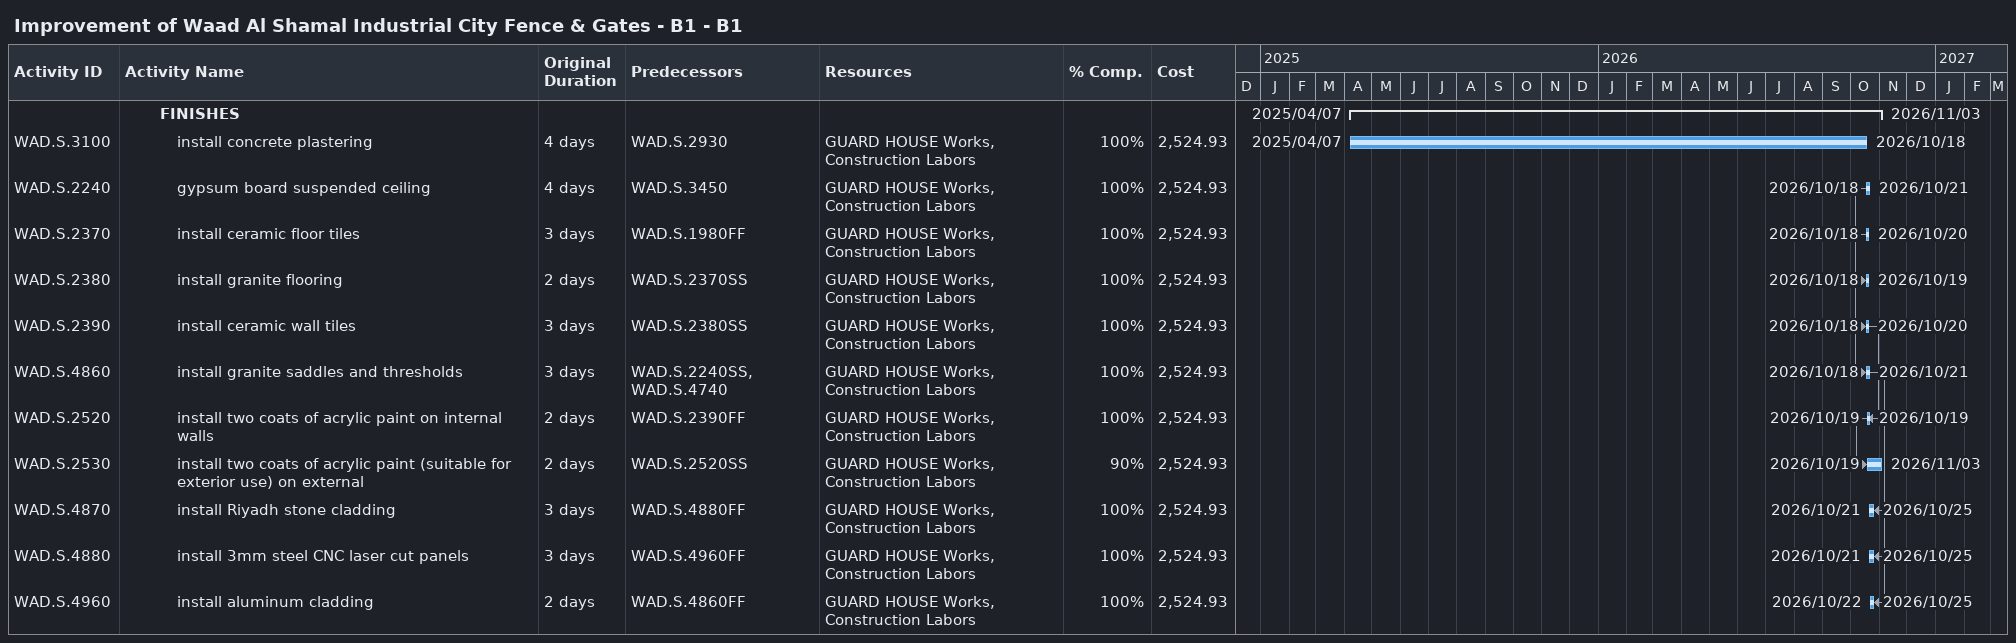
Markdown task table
Improvement of Waad Al Shamal Industrial City Fence & Gates - B1 - B1

| ID | Level | Task | Original duration | Start | Finish | Predecessors | Resources | % complete | Cost |
|---|---|---|---|---|---|---|---|---|---|
|  | 3 | **FINISHES** |  | 2025-04-07 | 2026-11-03 |  |  |  |  |
| WAD.S.3100 | 4 | install concrete plastering | 4d | 2025-04-07 | 2026-10-18 | WAD.S.2930 | GUARD HOUSE Works, Construction Labors | 100 | 2524.93 |
| WAD.S.2240 | 4 | gypsum board suspended ceiling | 4d | 2026-10-18 | 2026-10-21 | WAD.S.3450 | GUARD HOUSE Works, Construction Labors | 100 | 2524.93 |
| WAD.S.2370 | 4 | install ceramic floor tiles | 3d | 2026-10-18 | 2026-10-20 | WAD.S.1980FF | GUARD HOUSE Works, Construction Labors | 100 | 2524.93 |
| WAD.S.2380 | 4 | install granite flooring | 2d | 2026-10-18 | 2026-10-19 | WAD.S.2370SS | GUARD HOUSE Works, Construction Labors | 100 | 2524.93 |
| WAD.S.2390 | 4 | install ceramic wall tiles | 3d | 2026-10-18 | 2026-10-20 | WAD.S.2380SS | GUARD HOUSE Works, Construction Labors | 100 | 2524.93 |
| WAD.S.4860 | 4 | install granite saddles and thresholds | 3d | 2026-10-18 | 2026-10-21 | WAD.S.2240SS, WAD.S.4740 | GUARD HOUSE Works, Construction Labors | 100 | 2524.93 |
| WAD.S.2520 | 4 | install two coats of acrylic paint on internal walls | 2d | 2026-10-19 | 2026-10-19 | WAD.S.2390FF | GUARD HOUSE Works, Construction Labors | 100 | 2524.93 |
| WAD.S.2530 | 4 | install two coats of acrylic paint (suitable for exterior use) on external | 2d | 2026-10-19 | 2026-11-03 | WAD.S.2520SS | GUARD HOUSE Works, Construction Labors | 90 | 2524.93 |
| WAD.S.4870 | 4 | install Riyadh stone cladding | 3d | 2026-10-21 | 2026-10-25 | WAD.S.4880FF | GUARD HOUSE Works, Construction Labors | 100 | 2524.93 |
| WAD.S.4880 | 4 | install 3mm steel CNC laser cut panels | 3d | 2026-10-21 | 2026-10-25 | WAD.S.4960FF | GUARD HOUSE Works, Construction Labors | 100 | 2524.93 |
| WAD.S.4960 | 4 | install aluminum cladding | 2d | 2026-10-22 | 2026-10-25 | WAD.S.4860FF | GUARD HOUSE Works, Construction Labors | 100 | 2524.93 |
